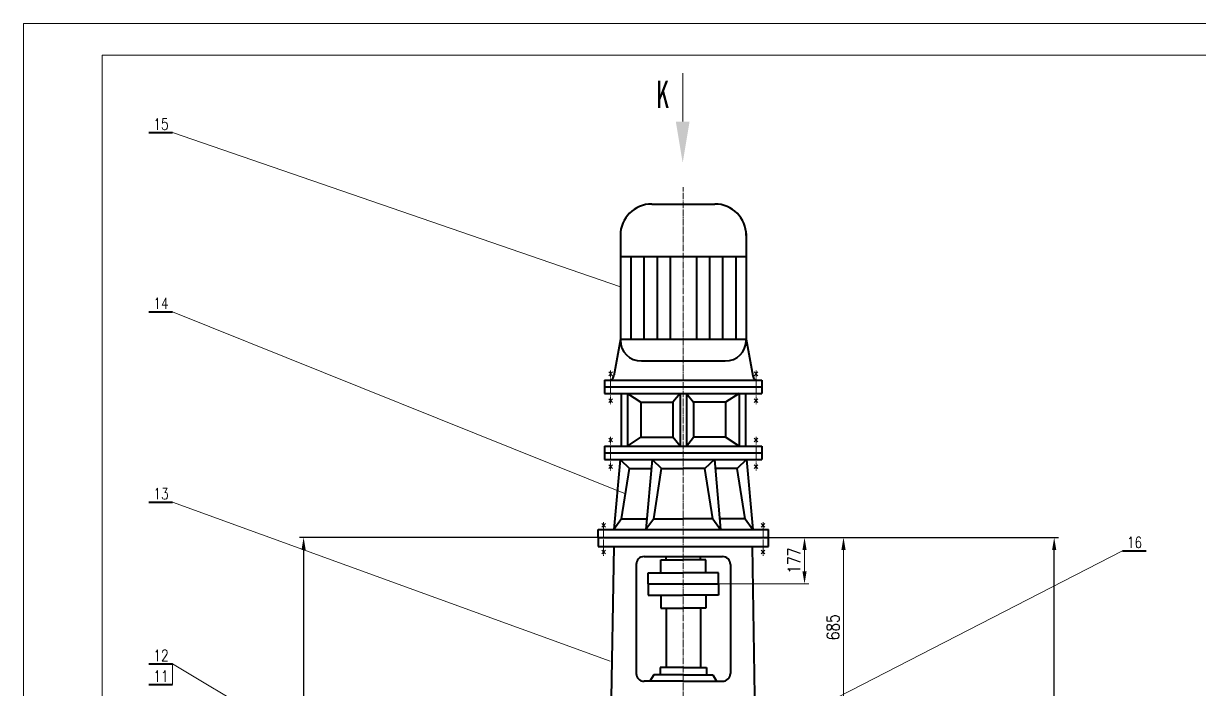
# Model space of a CAD drawing. Extents: x 588 to 112718, y -1551 to 24243.
# Drawn here: x 44267 to 48750, y 16708 to 19247 of the extents above; entities that cross this region are included whole.
import ezdxf
from ezdxf.enums import TextEntityAlignment as Align

# ---------------------------------------------------------------- set-up
doc = ezdxf.new("R2010")
doc.units = 0
doc.header["$LTSCALE"] = 10
doc.header["$PDMODE"] = 1
doc.linetypes.add('ZXX-L', pattern=[3.28, 2.5, -0.3, 0.18, -0.3])
doc.layers.get('Defpoints').update_dxf_attribs({"linetype": 'CONTINUOUS'})
for name, color, linetype, lineweight in [('A 粗实线', 1, 'CONTINUOUS', 40), ('B 细实线', 7, 'CONTINUOUS', 18), ('C 文 字', 2, 'CONTINUOUS', 20), ('E 长中心线', 3, 'ZXX-L', 18), ('J 标注尺寸', 2, 'CONTINUOUS', 18)]:
    doc.layers.add(name, color=color, linetype=linetype, lineweight=lineweight)
doc.styles.add('ROMANC', font='romanc', dxfattribs={"width": 0.7, "height": 6})
doc.styles.get("Standard").update_dxf_attribs({"font": 'SIMFANG.TTF'})
doc.styles.add('TH_GBDIM', font='romans.shx', dxfattribs={"width": 0.8, "bigfont": 'gbcbig.shx'})
doc.styles.add('标题中文', font='SIMFANG.TTF', dxfattribs={"width": 0.7})
doc.dimstyles.new('通用标注4.0', dxfattribs={"dimscale": 16, "dimtxt": 3, "dimasz": 3, "dimexe": 1, "dimexo": 0, "dimgap": 1, "dimtad": 1, "dimdec": 0, "dimzin": 0, "dimdsep": 46, "dimtxsty": 'Standard', "dimcen": 0, "dimadec": 0, "dimazin": 0, "dimtfac": 0.375, "dimtdec": 0, "dimtmove": 2, "dimatfit": 3, "dimfxl": 0, "dimtzin": 0, "dimarcsym": 0})

# ---------------------------------------------------------------- blocks, each defined once
blk = doc.blocks.new('*D121')
at = {"layer": 'C 文 字', "color": 0, "lineweight": -2}
for p, q in [((47106.9, 17287.8), (48211.9, 17287.8)), ((48195.9, 15825.8), (48195.9, 17239.8)), ((47131.9, 15777.8), (48211.9, 15777.8))]:
    blk.add_line(p, q, dxfattribs=at)
at = {"layer": 'C 文 字', "color": 0}
for points in [[(48187.9, 17239.8), (48203.9, 17239.8), (48195.9, 17287.8)], [(48187.9, 15825.8), (48203.9, 15825.8), (48195.9, 15777.8)]]:
    blk.add_solid(points, dxfattribs=at)
at = {"layer": 'Defpoints', "color": 0}
for p in [(47106.9, 17287.8), (48195.9, 17287.8), (47131.9, 15777.8)]:
    blk.add_point(p, dxfattribs=at)
at = {"layer": 'C 文 字', "color": 0, "insert": (48155.9, 16532.8), "char_height": 48, "attachment_point": 5, "rotation": 90}
blk.add_mtext('1510', dxfattribs=at)
blk = doc.blocks.new('*D107')
at = {"layer": 'C 文 字', "color": 0, "lineweight": -2}
for p, q in [((46456.9, 17287.8), (45318.4, 17287.8)), ((45334.4, 17239.8), (45334.4, 12867.4)), ((46380.9, 12819.4), (45318.4, 12819.4))]:
    blk.add_line(p, q, dxfattribs=at)
at = {"layer": 'C 文 字', "color": 0}
for points in [[(45326.4, 17239.8), (45342.4, 17239.8), (45334.4, 17287.8)], [(45326.4, 12867.4), (45342.4, 12867.4), (45334.4, 12819.4)]]:
    blk.add_solid(points, dxfattribs=at)
at = {"layer": 'Defpoints', "color": 0}
for p in [(46456.9, 17287.8), (45334.4, 12819.4), (46380.9, 12819.4)]:
    blk.add_point(p, dxfattribs=at)
at = {"layer": 'C 文 字', "color": 0, "insert": (45294.4, 15053.6), "char_height": 48, "attachment_point": 5, "rotation": 90}
blk.add_mtext('4468', dxfattribs=at)
blk = doc.blocks.new('*D127')
at = {"layer": 'C 文 字', "color": 0}
for p, q in [((47106.9, 17287.8), (47260, 17287.8)), ((47244, 17239.8), (47244, 17158.8)), ((46916.2, 17110.8), (47260, 17110.8))]:
    blk.add_line(p, q, dxfattribs=at)
for points in [[(47236, 17239.8), (47252, 17239.8), (47244, 17287.8)], [(47236, 17158.8), (47252, 17158.8), (47244, 17110.8)]]:
    blk.add_solid(points, dxfattribs=at)
at = {"layer": 'Defpoints', "color": 0}
for p in [(47106.9, 17287.8), (46916.2, 17110.8), (47244, 17110.8)]:
    blk.add_point(p, dxfattribs=at)
at = {"layer": 'C 文 字', "color": 0, "insert": (47204, 17199.3), "char_height": 48, "attachment_point": 5, "rotation": 90, "style": 'TH_GBDIM'}
blk.add_mtext('177', dxfattribs=at)
blk = doc.blocks.new('*D126')
at = {"layer": 'C 文 字', "color": 0}
for p, q in [((47431.2, 17287.8), (47376.6, 17287.8)), ((47392.6, 17239.8), (47392.6, 16650.8)), ((46829.3, 16602.8), (47408.6, 16602.8))]:
    blk.add_line(p, q, dxfattribs=at)
for points in [[(47384.6, 17239.8), (47400.6, 17239.8), (47392.6, 17287.8)], [(47384.6, 16650.8), (47400.6, 16650.8), (47392.6, 16602.8)]]:
    blk.add_solid(points, dxfattribs=at)
at = {"layer": 'Defpoints', "color": 0}
for p in [(47431.2, 17287.8), (46829.3, 16602.8), (47392.6, 16602.8)]:
    blk.add_point(p, dxfattribs=at)
at = {"layer": 'C 文 字', "color": 0, "insert": (47352.6, 16945.3), "char_height": 48, "attachment_point": 5, "rotation": 90, "style": 'TH_GBDIM'}
blk.add_mtext('685', dxfattribs=at)

msp = doc.modelspace()

# ---------------------------------------------------------------- linework, layer by layer
at = {"layer": 'A 粗实线'}
for p, q in [((44744.66, 18831.47), (44834.93, 18831.47)), ((46661.91, 18558.79), (46901.91, 18558.79)), ((46541.91, 18446.79), (46541.91, 18040.35)), ((47021.91, 18446.79), (47021.91, 18040.35)), ((46541.91, 18358.15), (47021.91, 18358.15)), ((46581.91, 18358.15), (46581.91, 18043.64)), ((46631.91, 18358.15), (46631.91, 18043.64)), ((46681.91, 18358.15), (46681.91, 18043.64)), ((46731.91, 18358.15), (46731.91, 18043.64)), ((46831.91, 18358.15), (46831.91, 18043.64)), ((46881.91, 18358.15), (46881.91, 18043.64)), ((46931.91, 18358.15), (46931.91, 18043.64)), ((46981.91, 18358.15), (46981.91, 18043.64)), ((44744.66, 18148.32), (44834.93, 18148.32)), ((46541.91, 18043.64), (46517.17, 17903.32)), ((46541.91, 18043.64), (47021.91, 18043.64)), ((47021.91, 18043.64), (47046.66, 17903.32)), ((46621.91, 17960.35), (46941.91, 17960.35)), ((46481.91, 17886.79), (46481.91, 17836.79)), ((46481.91, 17886.79), (46497.47, 17886.79)), ((46481.91, 17861.79), (47081.91, 17861.79)), ((46497.47, 17886.79), (47081.91, 17886.79)), ((47081.91, 17886.79), (47081.91, 17836.79)), ((46481.91, 17836.79), (47081.91, 17836.79)), ((46544.45, 17836.79), (46544.45, 17635.44)), ((46568.92, 17836.79), (46568.92, 17635.44)), ((46568.92, 17836.79), (46620.58, 17802.84)), ((46620.58, 17802.84), (46742.49, 17802.84)), ((46620.58, 17802.84), (46620.58, 17669.39)), ((46769.62, 17836.79), (46742.49, 17802.84)), ((46742.49, 17802.84), (46742.49, 17669.39)), ((46769.62, 17836.79), (46769.62, 17635.44)), ((46794.2, 17836.79), (46794.2, 17635.44)), ((46794.2, 17836.79), (46821.34, 17802.84)), ((46943.25, 17802.84), (46821.34, 17802.84)), ((46821.34, 17802.84), (46821.34, 17669.39)), ((46994.91, 17836.79), (46943.25, 17802.84)), ((46943.25, 17802.84), (46943.25, 17669.39)), ((46994.91, 17836.79), (46994.91, 17635.44)), ((47019.38, 17836.79), (47019.38, 17635.44)), ((46568.92, 17635.44), (46620.58, 17669.39)), ((46620.58, 17669.39), (46742.49, 17669.39)), ((46769.62, 17635.44), (46742.49, 17669.39)), ((46794.2, 17635.44), (46821.34, 17669.39)), ((46943.25, 17669.39), (46821.34, 17669.39)), ((46994.91, 17635.44), (46943.25, 17669.39)), ((46481.91, 17635.44), (47081.91, 17635.44)), ((46481.91, 17635.44), (46481.91, 17585.44)), ((47081.91, 17635.44), (47081.91, 17585.44)), ((46481.91, 17610.44), (47081.91, 17610.44)), ((46481.91, 17585.44), (47081.91, 17585.44)), ((46540.68, 17585.44), (46517.26, 17317.79)), ((46540.68, 17585.44), (46577, 17550.14)), ((46663.03, 17585.44), (46639.62, 17317.79)), ((46663.03, 17585.44), (46699.36, 17550.14)), ((46900.8, 17585.44), (46864.47, 17550.14)), ((46900.8, 17585.44), (46924.21, 17317.79)), ((47023.15, 17585.44), (46986.82, 17550.14)), ((47023.15, 17585.44), (47046.57, 17317.79)), ((46546.66, 17358.53), (46577, 17550.14)), ((46577, 17550.14), (46659.94, 17550.14)), ((46669.01, 17358.53), (46699.36, 17550.14)), ((46699.36, 17550.14), (46781.91, 17550.14)), ((46864.47, 17550.14), (46781.91, 17550.14)), ((46894.82, 17358.53), (46864.47, 17550.14)), ((46986.82, 17550.14), (46903.88, 17550.14)), ((47017.17, 17358.53), (46986.82, 17550.14)), ((44744.66, 17422.48), (44834.93, 17422.48)), ((46546.66, 17358.53), (46517.26, 17317.79)), ((46546.66, 17358.53), (46643.18, 17358.53)), ((46669.01, 17358.53), (46639.62, 17317.79)), ((46669.01, 17358.53), (46781.91, 17358.53)), ((46894.82, 17358.53), (46781.91, 17358.53)), ((46894.82, 17358.53), (46924.21, 17317.79)), ((47017.17, 17358.53), (46920.65, 17358.53)), ((47017.17, 17358.53), (47046.57, 17317.79)), ((46456.91, 17317.79), (47106.91, 17317.79)), ((46456.91, 17287.79), (46456.91, 17317.79)), ((47106.91, 17287.79), (47106.91, 17317.79)), ((46456.91, 17287.79), (47106.91, 17287.79)), ((46456.91, 17287.79), (46456.91, 17252.79)), ((47106.91, 17252.79), (47106.91, 17287.79)), ((46456.91, 17252.79), (47106.91, 17252.79)), ((46493.49, 15817.79), (46518.71, 17252.79)), ((47069.59, 15817.79), (47045.12, 17252.79)), ((48455.85, 17236.97), (48546.12, 17236.97)), ((46602.29, 17184.79), (46602.29, 16769.4)), ((46632.29, 17214.79), (46931.53, 17214.79)), ((46696.04, 17153.44), (46696.04, 17202.96)), ((46696.04, 17202.96), (46781.91, 17202.96)), ((46716.91, 17202.96), (46716.91, 17214.79)), ((46867.79, 17202.96), (46781.91, 17202.96)), ((46846.91, 17202.96), (46846.91, 17214.79)), ((46867.79, 17153.44), (46867.79, 17202.96)), ((46961.53, 17184.79), (46961.53, 16769.4)), ((46647.58, 17110.79), (46647.58, 17153.44)), ((46647.58, 17153.44), (46781.91, 17153.44)), ((46916.25, 17153.44), (46781.91, 17153.44)), ((46916.25, 17110.79), (46916.25, 17153.44)), ((46647.58, 17110.79), (46916.25, 17110.79)), ((46647.58, 17110.79), (46647.58, 17068.14)), ((46916.25, 17110.79), (46916.25, 17068.14)), ((46647.58, 17068.14), (46781.91, 17068.14)), ((46696.04, 17068.14), (46696.04, 17018.62)), ((46916.25, 17068.14), (46781.91, 17068.14)), ((46867.79, 17068.14), (46867.79, 17018.62)), ((46696.04, 17018.62), (46781.91, 17018.62)), ((46716.91, 17018.62), (46716.91, 16791.96)), ((46867.79, 17018.62), (46781.91, 17018.62)), ((46846.91, 17018.62), (46846.91, 16791.96)), ((44744.66, 16806.02), (44834.93, 16806.02)), ((46693.71, 16791.96), (46693.71, 16763.81)), ((46781.91, 16791.96), (46693.71, 16791.96)), ((46781.91, 16791.96), (46870.11, 16791.96)), ((46870.11, 16791.96), (46870.11, 16763.81)), ((44744.66, 16727.02), (44834.93, 16727.02)), ((46781.91, 16739.4), (46632.29, 16739.4)), ((46668.99, 16763.81), (46654.9, 16739.4)), ((46781.91, 16763.81), (46668.99, 16763.81)), ((46781.91, 16763.81), (46894.84, 16763.81)), ((46781.91, 16739.4), (46931.53, 16739.4)), ((46894.84, 16763.81), (46908.92, 16739.4))]:
    msp.add_line(p, q, dxfattribs=at)
for centre, radius, start, end in [((46661.91, 18438.79), 120, 90, 180), ((46901.91, 18438.79), 120, 0, 90), ((46621.91, 18040.35), 80, 180, 270), ((46941.91, 18040.35), 80, 270, 0), ((46497.47, 17906.79), 20, 270, 350), ((47066.35, 17906.79), 20, 190, 270), ((46632.29, 17184.79), 30, 90, 180), ((46931.53, 17184.79), 30, 0, 90), ((46632.29, 16769.4), 30, 180, 270), ((46931.53, 16769.4), 30, 270, 0)]:
    msp.add_arc(centre, radius, start, end, dxfattribs=at)
at = {"layer": 'B 细实线'}
for p, q in [((46779.62, 19057.92), (46779.62, 18873.01)), ((46541.91, 18243.57), (44834.93, 18831.47)), ((46561.83, 17454.33), (44834.93, 18148.32)), ((46503.34, 16816.17), (44834.93, 17422.48)), ((46846.91, 16410.45), (48455.85, 17236.97)), ((46454.79, 15838.53), (44834.93, 16806.02)), ((44834.93, 16727.02), (44834.93, 16806.02))]:
    msp.add_line(p, q, dxfattribs=at)
msp.add_lwpolyline([(44266.6, 12118.77), (54358.6, 12118.77), (54358.6, 19246.77), (44266.6, 19246.77)], close=True, dxfattribs=at)
msp.add_solid([(46753.37, 18873.01), (46805.87, 18873.01), (46779.62, 18715.51)], dxfattribs=at)
at = {"layer": 'C 文 字'}
for p, q in [((44566.6, 19126.77), (44566.6, 12238.77)), ((54238.6, 19126.77), (44566.6, 19126.77))]:
    msp.add_line(p, q, dxfattribs=at)
at = {"layer": 'E 长中心线'}
for p, q in [((46781.91, 12738.22), (46781.91, 18623.27)), ((46511.72, 17918.48), (46497.58, 17904.34)), ((46511.72, 17904.34), (46497.58, 17918.48)), ((46504.65, 17923.62), (46504.65, 17795.02)), ((47052.1, 17904.34), (47066.25, 17918.48)), ((47052.1, 17918.48), (47066.25, 17904.34)), ((47059.18, 17923.62), (47059.18, 17795.02)), ((46511.72, 17802.61), (46497.58, 17816.75)), ((46511.72, 17816.75), (46497.58, 17802.61)), ((47052.1, 17816.75), (47066.25, 17802.61)), ((47052.1, 17802.61), (47066.25, 17816.75)), ((46511.72, 17652.02), (46497.58, 17666.16)), ((46511.72, 17666.16), (46497.58, 17652.02)), ((46504.65, 17671.3), (46504.65, 17542.7)), ((47052.1, 17666.16), (47066.25, 17652.02)), ((47052.1, 17652.02), (47066.25, 17666.16)), ((47059.18, 17671.3), (47059.18, 17542.7)), ((46511.72, 17564.43), (46497.58, 17550.29)), ((46511.72, 17550.29), (46497.58, 17564.43)), ((47052.1, 17550.29), (47066.25, 17564.43)), ((47052.1, 17564.43), (47066.25, 17550.29)), ((46485.04, 17326.84), (46470.9, 17340.99)), ((46485.04, 17340.99), (46470.9, 17326.84)), ((46477.97, 17346.13), (46477.97, 17217.53)), ((47078.79, 17326.84), (47092.93, 17340.99)), ((47078.79, 17340.99), (47092.93, 17326.84)), ((47085.86, 17346.13), (47085.86, 17217.53)), ((46485.04, 17225.11), (46470.9, 17239.25)), ((46485.04, 17239.25), (46470.9, 17225.11)), ((47078.79, 17239.25), (47092.93, 17225.11)), ((47078.79, 17225.11), (47092.93, 17239.25))]:
    msp.add_line(p, q, dxfattribs=at)

# ---------------------------------------------------------------- texts
at = {"layer": 'C 文 字', "style": 'ROMANC', "width": 0.8}
for s, p in [('15', (44790.78, 18863.24)), ('14', (44790.78, 18180.09)), ('13', (44790.78, 17454.25)), ('16', (48501.97, 17268.74)), ('12', (44790.78, 16837.8)), ('11', (44790.78, 16758.79))]:
    msp.add_text(s, height=42.34, dxfattribs=at).set_placement(p, align=Align.MIDDLE)
at = {"layer": 'J 标注尺寸', "style": '标题中文', "width": 0.7}
msp.add_text('K', height=105, dxfattribs=at).set_placement((46677.99, 18924.18))

# ---------------------------------------------------------------- dimensions: what is measured, and where the dimension line sits
at = {"layer": 'C 文 字'}
for base, p1, p2, picture, middle in [((45334.41, 12819.43), (46456.91, 17287.79), (46380.91, 12819.43), '*D107', (45294.41, 15053.61)), ((48195.9, 17287.79), (47131.91, 15777.79), (47106.91, 17287.79), '*D121', (48155.9, 16532.79))]:
    dim = msp.add_linear_dim(base=base, p1=p1, p2=p2, angle=90, dimstyle='通用标注4.0', dxfattribs=at)
    dim.commit()
    dim.dimension.update_dxf_attribs({"geometry": picture, "text_midpoint": middle})
for base, p1, p2, picture, middle in [((47392.62, 16602.79), (47431.24, 17287.79), (46829.33, 16602.79), '*D126', (47352.62, 16945.29)), ((47244.04, 17110.79), (47106.91, 17287.79), (46916.25, 17110.79), '*D127', (47204.04, 17199.29))]:
    dim = msp.add_linear_dim(base=base, p1=p1, p2=p2, angle=90, dimstyle='通用标注4.0', override={"dimtxsty": 'TH_GBDIM', "dimlwd": 65535, "dimlwe": 65535}, dxfattribs=at)
    dim.commit()
    dim.dimension.update_dxf_attribs({"geometry": picture, "text_midpoint": middle})

doc.saveas('drawing.dxf')
